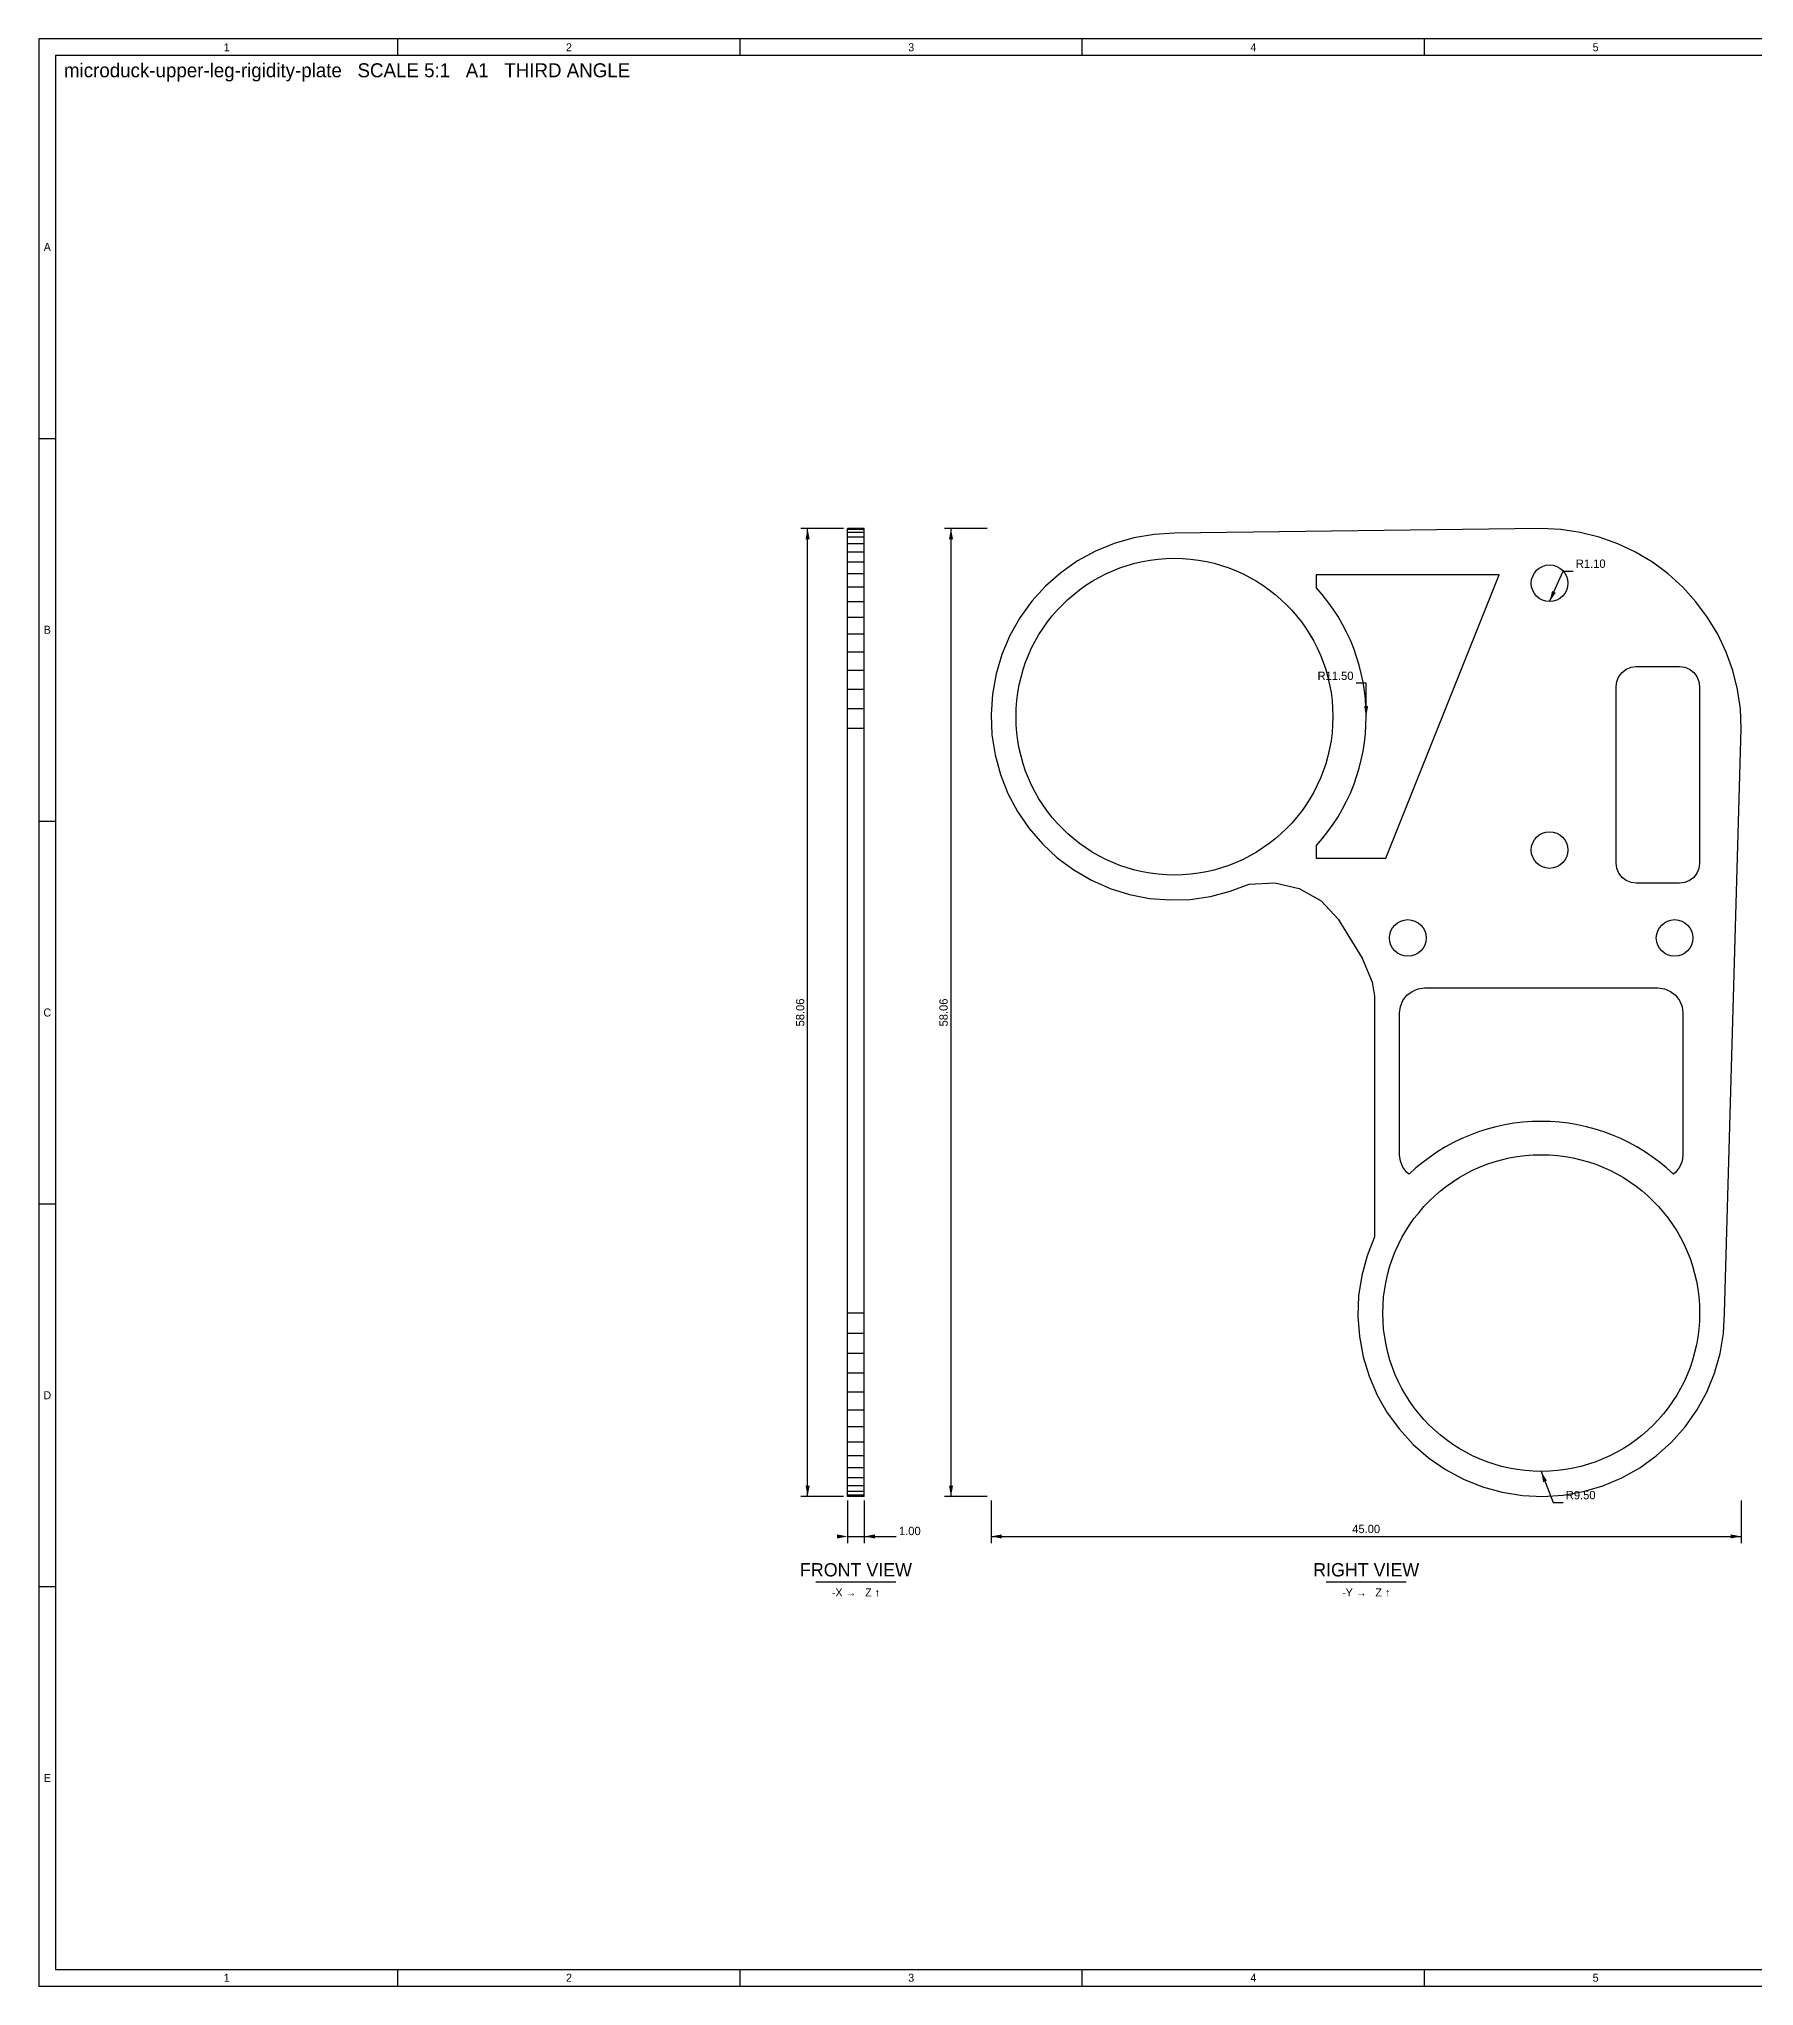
# Model space of a CAD drawing. Header units: millimetres. Extents: x 5 to 851, y 5 to 589.
# Drawn here: x 5 to 519, y 5 to 589 of the extents above; entities that cross this region are included whole.
import ezdxf
from ezdxf.enums import TextEntityAlignment as Align

# ---------------------------------------------------------------- set-up
doc = ezdxf.new("R2010")
doc.units = ezdxf.units.MM
for name, color, linetype in [('DIM', 3, 'CONTINUOUS'), ('FRAME', 7, 'CONTINUOUS'), ('TEXT', 3, 'CONTINUOUS'), ('TITLE', 7, 'CONTINUOUS'), ('VISIBLE', 7, 'CONTINUOUS')]:
    doc.layers.add(name, color=color, linetype=linetype)

msp = doc.modelspace()

# ---------------------------------------------------------------- linework, layer by layer
at = {"layer": 'DIM'}
for p, q in [((246.302089, 442.149005), (233.502089, 442.149005)), ((235.502089, 151.850995), (235.502089, 442.149005)), ((289.302089, 442.149005), (276.502089, 442.149005)), ((278.502089, 151.850995), (278.502089, 442.149005)), ((457.997911, 420.234005), (462.073352, 429.36586)), ((462.073352, 429.36586), (465.073352, 429.36586)), ((402.997675, 395.734005), (399.997675, 395.734005)), ((402.997911, 385.734005), (402.997675, 395.734005)), ((455.497911, 159.349005), (459.061387, 150.00547)), ((246.302089, 151.850995), (233.502089, 151.850995)), ((289.302089, 151.850995), (276.502089, 151.850995)), ((247.502089, 150.650995), (247.502089, 137.850995)), ((252.502089, 150.650995), (252.502089, 137.850995)), ((290.502089, 150.650995), (290.502089, 137.850995)), ((459.061387, 150.00547), (462.061387, 150.00547)), ((515.497911, 150.650995), (515.497911, 137.850995)), ((247.502089, 139.850995), (252.502089, 139.850995)), ((252.502089, 139.850995), (262.102089, 139.850995)), ((290.502089, 139.850995), (515.497911, 139.850995))]:
    msp.add_line(p, q, dxfattribs=at)
for points in [[(235.502089, 442.149005), (234.894089, 438.949005), (236.110089, 438.949005)], [(278.502089, 442.149005), (277.894089, 438.949005), (279.110089, 438.949005)], [(457.997911, 420.234005), (459.857269, 422.908411), (458.746835, 423.403985)], [(402.997911, 385.734005), (403.605836, 388.934019), (402.389836, 388.93399)], [(455.497911, 159.349005), (456.070136, 156.142414), (457.20631, 156.575733)], [(235.502089, 151.850995), (236.110089, 155.050995), (234.894089, 155.050995)], [(278.502089, 151.850995), (279.110089, 155.050995), (277.894089, 155.050995)], [(247.502089, 139.850995), (244.302089, 140.458995), (244.302089, 139.242995)], [(252.502089, 139.850995), (255.702089, 139.242995), (255.702089, 140.458995)], [(290.502089, 139.850995), (293.702089, 139.242995), (293.702089, 140.458995)], [(515.497911, 139.850995), (512.297911, 140.458995), (512.297911, 139.242995)]]:
    msp.add_solid(points, dxfattribs=at)
at = {"layer": 'FRAME'}
for p, q in [((831, 584), (10, 584)), ((10, 584), (10, 10)), ((10, 10), (831, 10))]:
    msp.add_line(p, q, dxfattribs=at)
at = {"layer": 'TEXT'}
for p, q in [((238.002089, 126.250995), (262.002089, 126.250995)), ((391, 126.250995), (415, 126.250995))]:
    msp.add_line(p, q, dxfattribs=at)
at = {"layer": 'TITLE'}
for p, q in [((836, 589), (5, 589)), ((5, 589), (5, 5)), ((112.625, 584), (112.625, 589)), ((215.25, 584), (215.25, 589)), ((317.875, 584), (317.875, 589)), ((420.5, 584), (420.5, 589)), ((5, 469.2), (10, 469.2)), ((5, 354.4), (10, 354.4)), ((5, 239.6), (10, 239.6)), ((5, 124.8), (10, 124.8)), ((112.625, 5), (112.625, 10)), ((215.25, 5), (215.25, 10)), ((317.875, 5), (317.875, 10)), ((420.5, 5), (420.5, 10)), ((5, 5), (836, 5))]:
    msp.add_line(p, q, dxfattribs=at)
at = {"layer": 'VISIBLE'}
for p, q in [((247.502089, 441.860088), (247.502089, 442.149005)), ((252.502089, 442.149005), (247.502089, 442.149005)), ((247.502089, 440.996121), (247.502089, 441.860088)), ((252.502089, 441.860088), (247.502089, 441.860088)), ((247.502089, 439.565425), (247.502089, 440.996121)), ((252.502089, 440.996121), (247.502089, 440.996121)), ((247.502089, 437.581777), (247.502089, 439.565425)), ((252.502089, 439.565425), (247.502089, 439.565425)), ((252.502089, 441.860088), (252.502089, 442.149005)), ((252.502089, 440.996121), (252.502089, 441.860088)), ((252.502089, 439.565425), (252.502089, 440.996121)), ((252.502089, 437.581777), (252.502089, 439.565425)), ((333.3537, 439.376508), (327.469749, 437.695388)), ((339.387988, 440.393577), (333.3537, 439.376508)), ((345.497911, 440.752005), (339.387988, 440.393577)), ((455.497911, 442.149005), (345.497911, 440.752005)), ((461.378939, 441.860088), (455.497911, 442.149005)), ((467.20333, 440.996121), (461.378939, 441.860088)), ((472.914991, 439.565425), (467.20333, 440.996121)), ((478.458917, 437.581777), (472.914991, 439.565425)), ((247.502089, 435.06428), (247.502089, 437.581777)), ((252.502089, 437.581777), (247.502089, 437.581777)), ((247.502089, 432.037181), (247.502089, 435.06428)), ((252.502089, 435.06428), (247.502089, 435.06428)), ((252.502089, 435.06428), (252.502089, 437.581777)), ((252.502089, 432.037181), (252.502089, 435.06428)), ((316.441443, 432.432202), (311.433611, 428.915291)), ((321.808971, 435.371028), (316.441443, 432.432202)), ((327.469749, 437.695388), (321.808971, 435.371028)), ((483.781715, 435.06428), (478.458917, 437.581777)), ((488.832125, 432.037181), (483.781715, 435.06428)), ((247.502089, 428.529632), (247.502089, 432.037181)), ((252.502089, 432.037181), (247.502089, 432.037181)), ((247.502089, 424.575411), (247.502089, 428.529632)), ((252.502089, 428.529632), (247.502089, 428.529632)), ((252.502089, 428.529632), (252.502089, 432.037181)), ((252.502089, 424.575411), (252.502089, 428.529632)), ((311.433611, 428.915291), (306.847467, 424.863829)), ((442.847911, 428.249005), (387.997911, 428.249005)), ((387.997911, 428.249005), (387.997911, 424.463838)), ((408.847911, 343.249005), (442.847911, 428.249005)), ((493.561508, 428.529632), (488.832125, 432.037181)), ((497.924318, 424.575411), (493.561508, 428.529632)), ((247.502089, 420.212602), (247.502089, 424.575411)), ((252.502089, 424.575411), (247.502089, 424.575411)), ((252.502089, 420.212602), (252.502089, 424.575411)), ((306.847467, 424.863829), (302.739784, 420.327973)), ((501.878538, 420.212602), (497.924318, 424.575411)), ((247.502089, 415.483219), (247.502089, 420.212602)), ((252.502089, 420.212602), (247.502089, 420.212602)), ((247.502089, 410.432809), (247.502089, 415.483219)), ((252.502089, 415.483219), (247.502089, 415.483219)), ((252.502089, 415.483219), (252.502089, 420.212602)), ((252.502089, 410.432809), (252.502089, 415.483219)), ((299.161413, 415.363871), (296.15665, 410.032975)), ((302.739784, 420.327973), (299.161413, 415.363871)), ((505.386088, 415.483219), (501.878538, 420.212602)), ((508.413187, 410.432809), (505.386088, 415.483219)), ((247.502089, 405.110011), (247.502089, 410.432809)), ((252.502089, 410.432809), (247.502089, 410.432809)), ((252.502089, 405.110011), (252.502089, 410.432809)), ((296.15665, 410.032975), (293.762691, 404.401277)), ((510.930683, 405.110011), (508.413187, 410.432809)), ((247.502089, 399.566085), (247.502089, 405.110011)), ((252.502089, 405.110011), (247.502089, 405.110011)), ((252.502089, 399.566085), (252.502089, 405.110011)), ((293.762691, 404.401277), (292.009173, 398.538494)), ((512.914331, 399.566085), (510.930683, 405.110011)), ((247.502089, 393.854424), (247.502089, 399.566085)), ((252.502089, 399.566085), (247.502089, 399.566085)), ((252.502089, 393.854424), (252.502089, 399.566085)), ((292.009173, 398.538494), (290.917802, 392.517202)), ((478.202356, 396.301919), (478.801758, 397.749005)), ((478.801758, 397.749005), (479.75527, 398.991645)), ((479.75527, 398.991645), (480.997911, 399.945157)), ((480.997911, 399.945157), (482.444997, 400.54456)), ((482.444997, 400.54456), (483.997911, 400.749005)), ((483.997911, 400.749005), (496.997911, 400.749005)), ((496.997911, 400.749005), (498.550825, 400.54456)), ((498.550825, 400.54456), (499.997911, 399.945157)), ((499.997911, 399.945157), (501.240552, 398.991645)), ((501.240552, 398.991645), (502.194063, 397.749005)), ((502.194063, 397.749005), (502.793466, 396.301919)), ((514.345028, 393.854424), (512.914331, 399.566085)), ((247.502089, 388.030033), (247.502089, 393.854424)), ((252.502089, 393.854424), (247.502089, 393.854424)), ((252.502089, 388.030033), (252.502089, 393.854424)), ((290.917802, 392.517202), (290.502089, 386.411939)), ((477.997911, 394.749005), (478.202356, 396.301919)), ((477.997911, 341.749005), (477.997911, 394.749005)), ((502.793466, 396.301919), (502.997911, 394.749005)), ((502.997911, 394.749005), (502.997911, 341.749005)), ((515.208994, 388.030033), (514.345028, 393.854424)), ((247.502089, 382.149005), (247.502089, 388.030033)), ((252.502089, 388.030033), (247.502089, 388.030033)), ((252.502089, 382.149005), (252.502089, 388.030033)), ((290.502089, 386.411939), (290.76718, 380.298284)), ((515.497911, 382.149005), (515.208994, 388.030033)), ((247.502089, 206.849005), (247.502089, 382.149005)), ((252.502089, 382.149005), (247.502089, 382.149005)), ((252.502089, 206.849005), (252.502089, 382.149005)), ((290.76718, 380.298284), (291.709792, 374.251918)), ((510.497911, 206.849005), (515.497911, 382.149005)), ((291.709792, 374.251918), (293.318258, 368.347692)), ((293.318258, 368.347692), (295.572666, 362.658694)), ((295.572666, 362.658694), (298.445108, 357.25535)), ((298.445108, 357.25535), (301.900026, 352.204548)), ((301.900026, 352.204548), (305.89465, 347.568814)), ((305.89465, 347.568814), (310.379531, 343.405534)), ((387.997911, 347.004171), (387.997911, 343.249005)), ((310.379531, 343.405534), (315.299149, 339.766247)), ((315.299149, 339.766247), (320.592603, 336.696003)), ((387.997911, 343.249005), (408.847911, 343.249005)), ((478.202356, 340.19609), (477.997911, 341.749005)), ((478.801758, 338.749005), (478.202356, 340.19609)), ((479.75527, 337.506364), (478.801758, 338.749005)), ((502.194063, 338.749005), (501.240552, 337.506364)), ((502.793466, 340.19609), (502.194063, 338.749005)), ((502.997911, 341.749005), (502.793466, 340.19609)), ((320.592603, 336.696003), (326.194364, 334.23281)), ((326.194364, 334.23281), (332.035088, 332.40716)), ((356.316129, 331.808443), (362.239732, 333.344011)), ((362.239732, 333.344011), (367.956086, 335.528125)), ((367.956086, 335.528125), (375.597911, 335.899005)), ((375.597911, 335.899005), (382.947911, 334.199005)), ((382.947911, 334.199005), (389.497911, 330.449005)), ((480.997911, 336.552852), (479.75527, 337.506364)), ((482.444997, 335.95345), (480.997911, 336.552852)), ((483.997911, 335.749005), (482.444997, 335.95345)), ((496.997911, 335.749005), (483.997911, 335.749005)), ((498.550825, 335.95345), (496.997911, 335.749005)), ((499.997911, 336.552852), (498.550825, 335.95345)), ((501.240552, 337.506364), (499.997911, 336.552852)), ((332.035088, 332.40716), (338.042471, 331.241653)), ((338.042471, 331.241653), (344.142146, 330.750717)), ((344.142146, 330.750717), (350.258604, 330.94043)), ((350.258604, 330.94043), (356.316129, 331.808443)), ((389.497911, 330.449005), (394.597911, 324.949005)), ((394.597911, 324.949005), (401.797911, 313.299005)), ((401.797911, 313.299005), (404.797911, 306.049005)), ((404.797911, 306.049005), (405.497911, 301.849005)), ((416.747911, 303.344195), (418.556768, 304.093448)), ((418.556768, 304.093448), (420.497911, 304.349005)), ((420.497911, 304.349005), (490.497911, 304.349005)), ((490.497911, 304.349005), (492.439054, 304.093448)), ((492.439054, 304.093448), (494.247911, 303.344195)), ((405.497911, 301.849005), (405.489925, 229.744448)), ((412.997911, 296.849005), (413.253467, 298.790147)), ((413.253467, 298.790147), (414.00272, 300.599005)), ((414.00272, 300.599005), (415.19461, 302.152305)), ((415.19461, 302.152305), (416.747911, 303.344195)), ((494.247911, 303.344195), (495.801212, 302.152305)), ((495.801212, 302.152305), (496.993101, 300.599005)), ((496.993101, 300.599005), (497.742355, 298.790147)), ((497.742355, 298.790147), (497.997911, 296.849005)), ((412.997911, 254.349005), (412.997911, 296.849005)), ((497.997911, 296.849005), (497.997911, 254.349005)), ((413.253467, 252.407862), (412.997911, 254.349005)), ((414.00272, 250.599005), (413.253467, 252.407862)), ((497.742355, 252.407862), (496.993101, 250.599005)), ((497.997911, 254.349005), (497.742355, 252.407862)), ((415.19461, 249.045704), (414.00272, 250.599005)), ((415.878483, 248.520949), (415.19461, 249.045704)), ((495.801212, 249.045704), (495.117338, 248.520949)), ((496.993101, 250.599005), (495.801212, 249.045704)), ((405.489925, 229.744448), (403.251322, 224.033124)), ((403.251322, 224.033124), (401.66266, 218.108033)), ((401.66266, 218.108033), (400.7437, 212.04288)), ((400.7437, 212.04288), (400.505874, 205.913117)), ((247.502089, 200.724176), (247.502089, 206.849005)), ((252.502089, 206.849005), (247.502089, 206.849005)), ((252.502089, 200.724176), (252.502089, 206.849005)), ((400.505874, 205.913117), (400.952141, 199.794996)), ((510.155815, 200.724176), (510.497911, 206.849005)), ((247.502089, 194.675538), (247.502089, 200.724176)), ((252.502089, 200.724176), (247.502089, 200.724176)), ((252.502089, 194.675538), (252.502089, 200.724176)), ((400.952141, 199.794996), (402.07695, 193.764626)), ((509.133782, 194.675538), (510.155815, 200.724176)), ((247.502089, 188.778338), (247.502089, 194.675538)), ((252.502089, 194.675538), (247.502089, 194.675538)), ((252.502089, 188.778338), (252.502089, 194.675538)), ((402.07695, 193.764626), (403.866308, 187.897023)), ((507.444528, 188.778338), (509.133782, 194.675538)), ((247.502089, 183.105933), (247.502089, 188.778338)), ((252.502089, 188.778338), (247.502089, 188.778338)), ((252.502089, 183.105933), (252.502089, 188.778338)), ((403.866308, 187.897023), (406.297956, 182.26518)), ((505.109064, 183.105933), (507.444528, 188.778338)), ((247.502089, 177.728889), (247.502089, 183.105933)), ((252.502089, 183.105933), (247.502089, 183.105933)), ((252.502089, 177.728889), (252.502089, 183.105933)), ((406.297956, 182.26518), (409.341643, 176.939157)), ((502.156446, 177.728889), (505.109064, 183.105933)), ((247.502089, 172.714095), (247.502089, 177.728889)), ((252.502089, 177.728889), (247.502089, 177.728889)), ((252.502089, 172.714095), (252.502089, 177.728889)), ((409.341643, 176.939157), (412.959509, 171.985208)), ((498.623401, 172.714095), (502.156446, 177.728889)), ((247.502089, 168.123934), (247.502089, 172.714095)), ((252.502089, 172.714095), (247.502089, 172.714095)), ((252.502089, 168.123934), (252.502089, 172.714095)), ((412.959509, 171.985208), (417.106545, 167.464959)), ((494.553882, 168.123934), (498.623401, 172.714095)), ((247.502089, 164.015508), (247.502089, 168.123934)), ((252.502089, 168.123934), (247.502089, 168.123934)), ((247.502089, 160.439924), (247.502089, 164.015508)), ((252.502089, 164.015508), (247.502089, 164.015508)), ((252.502089, 164.015508), (252.502089, 168.123934)), ((252.502089, 160.439924), (252.502089, 164.015508)), ((417.106545, 167.464959), (421.731165, 163.434642)), ((485.013961, 160.439924), (489.998513, 164.015508)), ((489.998513, 164.015508), (494.553882, 168.123934)), ((247.502089, 157.441662), (247.502089, 160.439924)), ((252.502089, 160.439924), (247.502089, 160.439924)), ((252.502089, 157.441662), (252.502089, 160.439924)), ((421.731165, 163.434642), (426.775838, 159.944394)), ((426.775838, 159.944394), (432.177809, 157.037632)), ((479.662233, 157.441662), (485.013961, 160.439924)), ((247.502089, 155.05802), (247.502089, 157.441662)), ((252.502089, 157.441662), (247.502089, 157.441662)), ((247.502089, 153.318651), (247.502089, 155.05802)), ((252.502089, 155.05802), (247.502089, 155.05802)), ((247.502089, 152.245191), (247.502089, 153.318651)), ((252.502089, 153.318651), (247.502089, 153.318651)), ((247.502089, 151.850995), (247.502089, 152.245191)), ((252.502089, 152.245191), (247.502089, 152.245191)), ((252.502089, 151.850995), (247.502089, 151.850995)), ((252.502089, 155.05802), (252.502089, 157.441662)), ((252.502089, 153.318651), (252.502089, 155.05802)), ((252.502089, 152.245191), (252.502089, 153.318651)), ((252.502089, 151.850995), (252.502089, 152.245191)), ((432.177809, 157.037632), (437.869879, 154.750516)), ((437.869879, 154.750516), (443.78124, 153.111498)), ((443.78124, 153.111498), (449.838354, 152.140967)), ((449.838354, 152.140967), (455.965872, 151.850995)), ((455.965872, 151.850995), (462.087568, 152.245191)), ((462.087568, 152.245191), (468.127291, 153.318651)), ((468.127291, 153.318651), (474.009905, 155.05802)), ((474.009905, 155.05802), (479.662233, 157.441662))]:
    msp.add_line(p, q, dxfattribs=at)
for centre, radius in [((345.497911, 385.734005), 47.5), ((457.997911, 425.734005), 5.5), ((457.997911, 345.734005), 5.5), ((415.497911, 319.349005), 5.5), ((495.497911, 319.349005), 5.5), ((455.497911, 206.849005), 47.5)]:
    msp.add_circle(centre, radius, dxfattribs=at)
for centre, start, end in [((345.497911, 385.734005), 317.657395, 42.342605), ((455.497911, 206.849005), 90, 133.553652), ((455.497911, 206.849005), 46.446348, 90)]:
    msp.add_arc(centre, 57.5, start, end, dxfattribs=at)

# ---------------------------------------------------------------- texts
at = {"layer": 'TEXT'}
for s, height, p in [('microduck-upper-leg-rigidity-plate   SCALE 5:1   A1   THIRD ANGLE', 4.2, (12.5, 577.5)), ('R1.10', 2.5, (465.873352, 430.36586)), ('R9.50', 2.5, (462.861387, 151.00547)), ('1.00', 2.5, (262.902089, 140.250995))]:
    msp.add_text(s, height=height, dxfattribs=at).set_placement(p)
msp.add_text('R11.50', height=2.5, dxfattribs=at).set_placement((399.197675, 396.734005), align=Align.RIGHT)
for p in [(234.502089, 297), (277.502089, 297)]:
    msp.add_text('58.06', height=2.5, rotation=90, dxfattribs=at).set_placement(p, align=Align.CENTER)
for s, height, p in [('45.00', 2.5, (403, 140.850995)), ('FRONT VIEW', 4, (250.002089, 127.850995)), ('RIGHT VIEW', 4, (403, 127.850995)), ('-X →   Z ↑', 2.4, (250.002089, 121.850995)), ('-Y →   Z ↑', 2.4, (403, 121.850995))]:
    msp.add_text(s, height=height, dxfattribs=at).set_placement(p, align=Align.CENTER)
at = {"layer": 'TITLE'}
for s, p in [('1', (61.3125, 586.5)), ('2', (163.9375, 586.5)), ('3', (266.5625, 586.5)), ('4', (369.1875, 586.5)), ('5', (471.8125, 586.5)), ('A', (7.5, 526.6)), ('B', (7.5, 411.8)), ('C', (7.5, 297)), ('D', (7.5, 182.2)), ('E', (7.5, 67.4)), ('1', (61.3125, 7.5)), ('2', (163.9375, 7.5)), ('3', (266.5625, 7.5)), ('4', (369.1875, 7.5)), ('5', (471.8125, 7.5))]:
    msp.add_text(s, height=2.4, dxfattribs=at).set_placement(p, align=Align.MIDDLE_CENTER)

doc.saveas('drawing.dxf')
